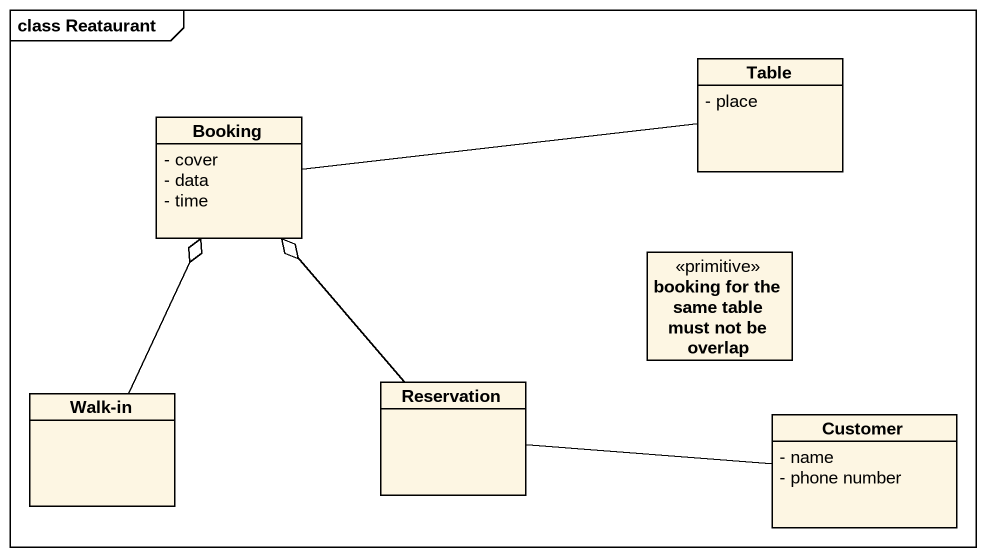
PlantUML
@startuml
mainframe class Reataurant
hide circle
hide empty members
skinparam classAttributeIconSize 0
class Table {
  - place
}
class Booking {
  - cover
  - data
  - time
}
class "booking for the same table must not be overlap" as booking_for_the_same_table <<primitive>>
class "Walk-in" as Walk_in
class Reservation
class Customer {
  - name
  - phone number
}
Booking -right- Table
Walk_in -up-o Booking
Reservation -up-o Booking
Customer -left- Reservation
@enduml
